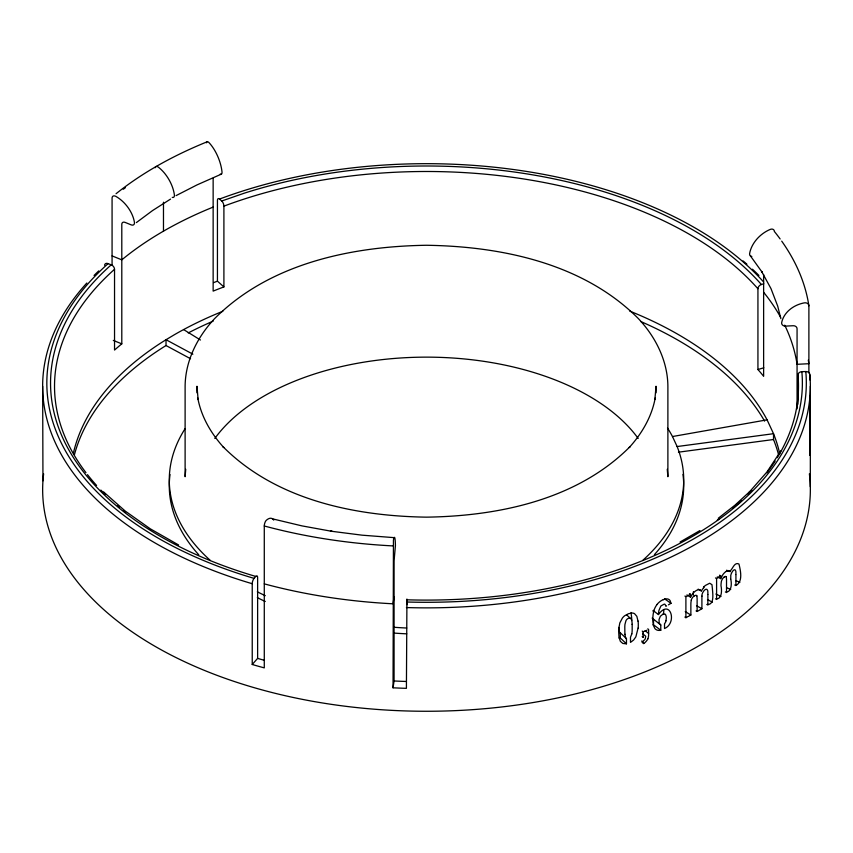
<?xml version="1.0" encoding="UTF-8"?>
<svg xmlns="http://www.w3.org/2000/svg" width="853" height="853" viewBox="0 0 853 853"><rect width="100%" height="100%" fill="white"/><g stroke="black" fill="none" stroke-linecap="round" stroke-linejoin="round"><path stroke-width="1.28" d="M223.902 286.917L223.902 206.138A3.956 1.759 69.4 0 0 221.748 200.999L219.594 199.08A3.956 1.759 69.4 0 0 217.44 200.391L217.44 281.17L223.902 286.917A371.972 214.764 0 0 0 213.143 291.108L213.143 178.224M252.232 664.487L257.627 658.377L257.627 577.609A3.956 1.471 -73.6 0 0 255.825 576.415L254.034 578.451A3.956 1.471 -73.6 0 0 252.232 583.719L252.232 664.487A383.85 221.609 0 0 0 264.281 667.878L264.281 525.981A3.956 1.365 -74.9 0 1 266.232 520.383A27.701 9.554 -74.9 0 1 273.76 520.106M693.393 594.978L693.393 593.528A33.054 18.798 -60.7 0 1 693.436 591.651M809.828 455.427L809.828 395.845M809.828 379.948L809.828 374.659A3.956 3.231 -5.2 0 0 805.872 371.545L801.916 371.663A3.956 3.231 -5.2 0 0 797.971 375.011A371.983 214.764 0 0 1 777.264 457.73M810.318 486.7L810.35 386.249M393.041 687.806L393.446 540.066A27.701 1.973 -87.1 0 1 395.429 545.547L394.086 560.794L394.075 680.971L393.041 687.806A383.85 221.609 0 0 0 406.412 688.339L406.934 599.051L407.03 604.692M647.758 628.842L648.621 629.535L648.611 634.152A13.627 9.116 -50.6 0 1 647.907 638.865M712.447 589.263C712.852 594.967 714.377 605.321 706.785 604.51M735.926 574.527L735.904 572.427A20.909 10.108 -67 0 0 735.83 571.137C734.657 566.509 729.976 574.304 730.797 576.863A32.094 15.983 -66.1 0 0 730.701 579.102M707.873 594.402L707.851 592.025A20.909 11.622 -61.8 0 0 707.766 590.734C706.455 586 701.177 593.272 701.998 596.087M735.926 574.943L735.926 585.499L734.721 584.987M707.873 594.541L707.873 605.086M730.722 579.091C731.97 583.772 731.543 592.771 725.359 592.046M618.628 630.932L619.001 637.287L620.355 641.339L622.829 643.461L626.465 643.823L626.465 638.63L620.28 632.787L620.28 637.969L626.465 643.823M653.334 610.663L658.463 614.565L658.527 613.574A29.844 19.374 -52.9 0 1 658.942 610.417L660.883 605.971L664.22 604.137A3.209 2.058 -53.5 0 1 665.127 604.468L665.894 606.312L666.534 605.939M185.741 469.278L185.112 476.72L185.112 386.249C185.325 361.203 197.086 337.543 213.879 319.406L214.636 318.585C269.548 263.46 351.223 246.378 426.5 245.269C501.777 246.378 583.452 263.46 638.364 318.585L639.121 319.406C655.914 337.543 667.675 361.203 667.888 386.249L667.888 476.72L667.259 469.278M638.087 628.096L635.848 636.871L633.544 640.081L630.495 642.394L630.495 637.223L631.796 633.896M394.075 596.961L393.041 603.796A383.85 221.609 0 0 1 264.281 583.868M663.538 613.84L663.911 609.543M691.303 600.107L690.951 602.346A32.936 19.491 -58.7 0 0 690.866 604.297L690.866 615.024L689.629 615.695M666.054 620.803L665.926 621.229A4.329 2.794 -53.9 0 1 664.53 623.682L664.519 628.544C677.677 622.839 670.138 598.198 658.463 614.565M726.703 570.167C732.066 575.455 732.642 560.986 738.943 564.004C740.628 570.742 743.07 581.789 735.926 585.499M717.245 576.959L720.657 578.611L722.832 574.719A9.34 4.649 -64 0 1 725.199 572.128A11.004 5.438 -63.7 0 1 726.319 571.307M698.159 589.135L701.347 590.937L705.079 585.616L709.685 583.228L711.956 584.668L712.447 589.007M686.91 594.946L690.482 597.121L692.935 593.389A9.34 5.299 -58.5 0 1 695.621 590.969A11.004 6.206 -58.3 0 1 696.89 590.223L698.799 589.658A7.219 4.126 -59.6 0 1 700.366 589.977L701.347 590.937M781.007 450.64L766.975 471.954L749.126 492.288M652.94 611.1L653.505 610.343M749.894 491.445L734.955 505.189L718.269 518.251M724.037 577.161L723.792 577.374A4.777 2.484 -64.4 0 0 721.339 581.554L721.073 583.804A32.936 17.231 -64.3 0 0 720.998 585.755C722.054 590.713 721.958 599.744 715.475 598.913M116.061 193.716C143.496 171.794 174.684 154.979 207.14 141.801M136.373 222.59L152.516 210.595L170.547 199.08M641.744 640.976L642.576 641.68L644.761 639.569A3.913 2.644 -50.1 0 0 645.294 638.577L645.742 636.253L642.778 633.79M719.516 575.189L720.657 575.743L716.595 578.494L716.595 599.478M663.271 599.702L665.159 599.051A9.266 5.822 -52.6 0 1 670.149 600.704L671.002 603.327L668.453 604.82M701.966 596.098A32.094 18.254 -60.7 0 0 701.902 598.326L701.912 608.722L697.733 611.164M680.065 542.018L699.94 530.555M726.319 571.307L727.993 570.625A7.219 3.625 -65 0 1 729.368 570.849L730.232 571.745M690.482 597.121L690.482 594.253L687.913 595.65M688.392 616.367L689.011 616.037M687.763 616.708L685.897 617.7L684.895 617.071M686.761 596.268L687.337 595.959M684.895 596.087L686.185 596.567M176.081 195.614L196.979 184.92L221.492 174.076M662.845 614.267L660.393 616.218L659.017 619.587L659.23 623.223L660.776 624.982L660.776 630.228A11.153 7.346 -54.7 0 1 655.594 629.226A10.972 7.187 -52.7 0 1 654.901 628.554L653.558 625.814A24.172 15.898 -51.9 0 1 653.259 624.407M646.883 630.25L644.793 631.092M644.09 631.369L643.034 631.785L642.202 631.071M643.375 637.202L642.202 636.626M221.748 200.999L244.438 193.13A375.917 217.035 0 0 1 761.409 284.539M763.808 283.793L761.462 284.486A3.956 2.879 -41.4 0 0 757.933 288.751L757.933 369.53A371.972 214.764 0 0 1 763.627 376.269L763.627 274.495M757.933 369.53L763.808 367.803M667.526 428.099A257.222 148.507 0 0 1 672.484 436.533L767.082 419.836L773.522 433.697A356.149 205.616 0 0 1 779.781 453.924M642.959 560.176A257.222 148.507 0 0 0 677.122 446.546L773.522 433.697L773.522 439.519A356.149 205.616 0 0 1 778.544 454.66M678.444 452.186L773.522 439.519M620.28 637.969L619.673 638.033A9.244 6.525 -47.5 0 1 619.097 638.044M394.139 537.646L362.056 535.172L330.442 531.131L332.222 531.398L301.919 525.874L272.555 518.859M112.074 265.102L112.074 198.024A3.956 2.644 50.5 0 1 115.848 196.371A27.701 18.531 50.5 0 1 134.443 222.409A3.956 2.644 50.5 0 1 131.245 224.893L125.039 222.377A3.956 2.644 50.5 0 0 121.798 224.296L121.798 343.855A371.972 214.764 0 0 0 114.537 350.061L114.537 269.292A3.956 2.708 48.4 0 0 111.21 264.814L107.894 263.566A3.956 2.708 48.4 0 0 104.588 265.272M112.074 255.911L121.798 259.845A371.972 214.764 0 0 1 213.143 207.098M113.289 340.411L121.798 343.855M735.659 580.584L739.892 582.311M726.596 587.664L730.722 589.487M660.776 624.982L652.15 618.105M626.742 614.992L631.039 618.905M715.88 594.019L720.998 596.482M715.475 577.939L716.595 578.494M707.478 599.616L712.447 602.186M192.874 354.176L166.026 339.718A356.149 205.616 0 0 0 73.443 452.922M222.814 311.281A356.149 205.616 0 0 0 174.662 334.557L166.026 339.718L166.026 345.54L190.539 358.729M696.581 605.737L701.912 608.722M178.629 544.992L150.224 528.775L125.22 511.064L103.597 491.925M696.08 610.908L697.125 611.516L697.125 599.19A44.249 25.633 -59.8 0 0 697.093 597.964L696.837 596.119M685.247 611.612L690.866 615.024M689.459 593.635L690.482 594.253M183.608 329.578L200.476 340.016M664.519 598.795L671.002 603.327M660.776 630.228L653.526 624.791L653.526 619.555M645.177 630.719L648.621 633.512M642 642.128L643.674 643.546L642.576 641.68M750.427 255.9L762.358 272.533L761.612 271.457L770.973 288.581L777.701 306.12L780.847 318.67M672.484 436.533L677.122 446.546M726.266 577.204L726.489 579.038A44.249 22.551 -65.2 0 1 726.521 580.264L726.521 592.579M631.007 612.614L631.604 617.135A56.074 38.15 -49 0 1 631.689 620.536M638.012 621.155L636.839 616.335L634.557 613.691A9.074 6.206 -47 0 0 632.148 613.03L628.501 613.712L624.822 615.653A8.988 6.163 -45.9 0 0 622.402 618.041L619.811 622.957L618.702 629.215A48.589 34.397 -44.9 0 0 618.66 630.921M624.897 634.344L624.791 627.104A41.594 29.087 -46.2 0 1 624.95 624.396L626.017 620.515A3.38 2.346 -46.6 0 1 630.335 618.286M618.756 628.48L618.692 627.424M632.18 624.321L632.169 630.164A35.346 24.374 -47.7 0 1 631.849 633.875M42.65 386.249L42.959 480.804M703.608 588.058L703.608 586.501M781.711 241.143A383.85 221.609 0 0 1 808.889 305.822L808.889 372.9M797.971 375.011L797.971 404.151M797.065 408.939L797.065 328.768A3.956 3.22 -8.6 0 0 793.119 325.729L785.57 326.113A3.956 3.22 -8.6 0 1 781.679 322.541A27.701 22.53 -8.6 0 1 804.294 302.868A3.956 3.22 -8.6 0 1 808.889 305.822M720.657 575.743L720.657 578.611M685.897 596.727L685.897 617.7M656.021 392.838L656.021 386.249L654.912 399.247L655.211 398.02C651.777 416.754 641.893 433.601 629.183 447.569L629.94 446.748C577.214 499.687 498.781 516.097 426.5 517.153C354.219 516.097 275.786 499.687 223.059 446.748L223.817 447.569C211.107 433.601 201.223 416.754 197.789 398.02L198.088 399.247L196.979 386.249L196.979 392.838M643.034 631.785L643.034 637.33M163.477 202.204L163.477 231.163M74.382 454.916A356.149 205.616 0 0 1 166.026 345.54M188.236 332.937A356.149 205.616 0 0 1 213.186 321.112M640.635 321.464A356.149 205.616 0 0 1 764.597 421.137M682.954 474.364A257.222 148.507 0 0 1 654.411 554.621M406.732 633.832A257.222 148.507 0 0 1 393.937 633.075M265.283 601.482A257.222 148.507 0 0 1 257.329 597.633M198.749 554.791A257.222 148.507 0 0 1 170.014 474.545M214.807 438.453A229.521 132.514 0 0 1 426.5 357.14A229.521 132.514 0 0 1 638.193 438.453M406.732 628.021A257.222 148.507 0 0 1 393.937 627.264M265.283 595.671A257.222 148.507 0 0 1 257.329 591.822M210.222 560.336A257.222 148.507 0 0 1 185.144 428.601M809.369 473.841A383.85 221.609 0 0 1 426.5 711.263A383.85 221.609 0 0 1 43.631 473.841M629.813 311.132A356.149 205.616 0 0 1 767.082 419.836M405.953 681.462A371.972 214.764 0 0 1 394.075 680.971M264.409 660.329A371.972 214.764 0 0 1 257.627 658.377M809.828 374.659A383.85 221.609 0 0 1 406.412 607.56M252.232 583.719A383.85 221.609 0 0 1 86.846 283.015M94.075 275.444A383.85 221.609 0 0 1 98.735 270.913M743.048 260.911A383.85 221.609 0 0 1 746.897 264.206M752.463 269.217A383.85 221.609 0 0 1 758.925 275.444M213.708 282.588A383.85 221.609 0 0 1 217.44 281.17M808.292 360.115A383.85 221.609 0 0 1 808.889 363.709L797.065 364.306A371.972 214.764 0 0 0 784.728 325.174M763.627 292.259A371.972 214.764 0 0 1 780.634 317.305M155.15 167.742A3.956 2.282 60 0 1 158.338 167.135A27.701 15.994 60 0 1 174.396 194.932A3.956 2.282 60 0 1 172.263 197.384M206.415 142.803A3.956 1.855 68 0 1 208.985 142.6A27.701 12.976 68 0 1 222.004 171.858A3.956 1.855 68 0 1 220.245 174.108M393.041 545.909A383.85 221.609 0 0 1 264.281 525.981M123.28 189.249A383.85 221.609 0 0 1 125.402 187.681M780.143 238.968A383.85 221.609 0 0 0 774.385 231.483A3.956 2.932 -38.9 0 0 770.206 229.414A27.701 20.493 -38.9 0 0 749.627 253.49A3.956 2.932 -38.9 0 0 751.834 256.433M626.262 638.801A11.206 7.816 -46.8 0 1 625.153 634.269M620.078 632.947A11.473 7.997 -46.8 0 1 619.011 628.405M631.284 618.734A19.971 13.808 -47.2 0 1 632.062 624.364M638.097 621.112A49.09 33.48 -48.8 0 1 638.172 628.064M691.25 600.117A4.777 2.815 -58.9 0 1 694.033 596.076M694.321 595.98A3.572 2.047 -58.5 0 1 697.04 595.874M724.048 577.236A3.572 1.802 -63.9 0 1 726.457 576.948M647.853 638.929A9.287 6.44 -50.7 0 1 643.695 643.578M665.415 614.352A10.385 6.621 -54.2 0 1 665.82 620.824M662.845 614.224A4.404 2.815 -53.6 0 1 665.287 614.48M653.387 624.321A35.741 23.564 -51.7 0 1 653.856 610.727L654.336 609.426A12.123 7.89 -52.2 0 1 656.501 605.267A12.955 8.327 -52.4 0 1 657.151 604.468M657.066 604.393A11.761 7.506 -52.4 0 1 662.493 600A14.885 9.212 -51.7 0 1 663.271 599.702M653.505 624.918A10.78 7.101 -54.7 0 1 653.121 624.982M775.196 461.025A371.983 214.764 0 0 1 766.943 472.797M751.845 490.368A371.983 214.764 0 0 1 748.113 494.164M741.332 500.636A371.983 214.764 0 0 1 732.556 508.313M719.346 518.677A371.983 214.764 0 0 1 717.277 520.191M125.562 512.493A371.983 214.764 0 0 1 123.493 510.83M119.441 507.471A371.983 214.764 0 0 1 117.458 505.776M105.25 494.516A371.983 214.764 0 0 1 100.878 490.07M96.581 485.453A371.983 214.764 0 0 1 87.496 474.663M85.961 472.669A371.983 214.764 0 0 1 114.537 269.292M223.902 206.138A371.983 214.764 0 0 1 757.933 288.751M805.797 371.545A379.745 219.242 0 0 1 406.625 601.994M254.237 578.419A379.745 219.242 0 0 1 108.139 263.609M801.852 371.663A375.917 217.035 0 0 1 406.828 599.798M255.857 576.457A375.917 217.035 0 0 1 111.167 264.878M219.552 199.048A379.905 219.338 0 0 1 763.638 282.012"/></g></svg>
